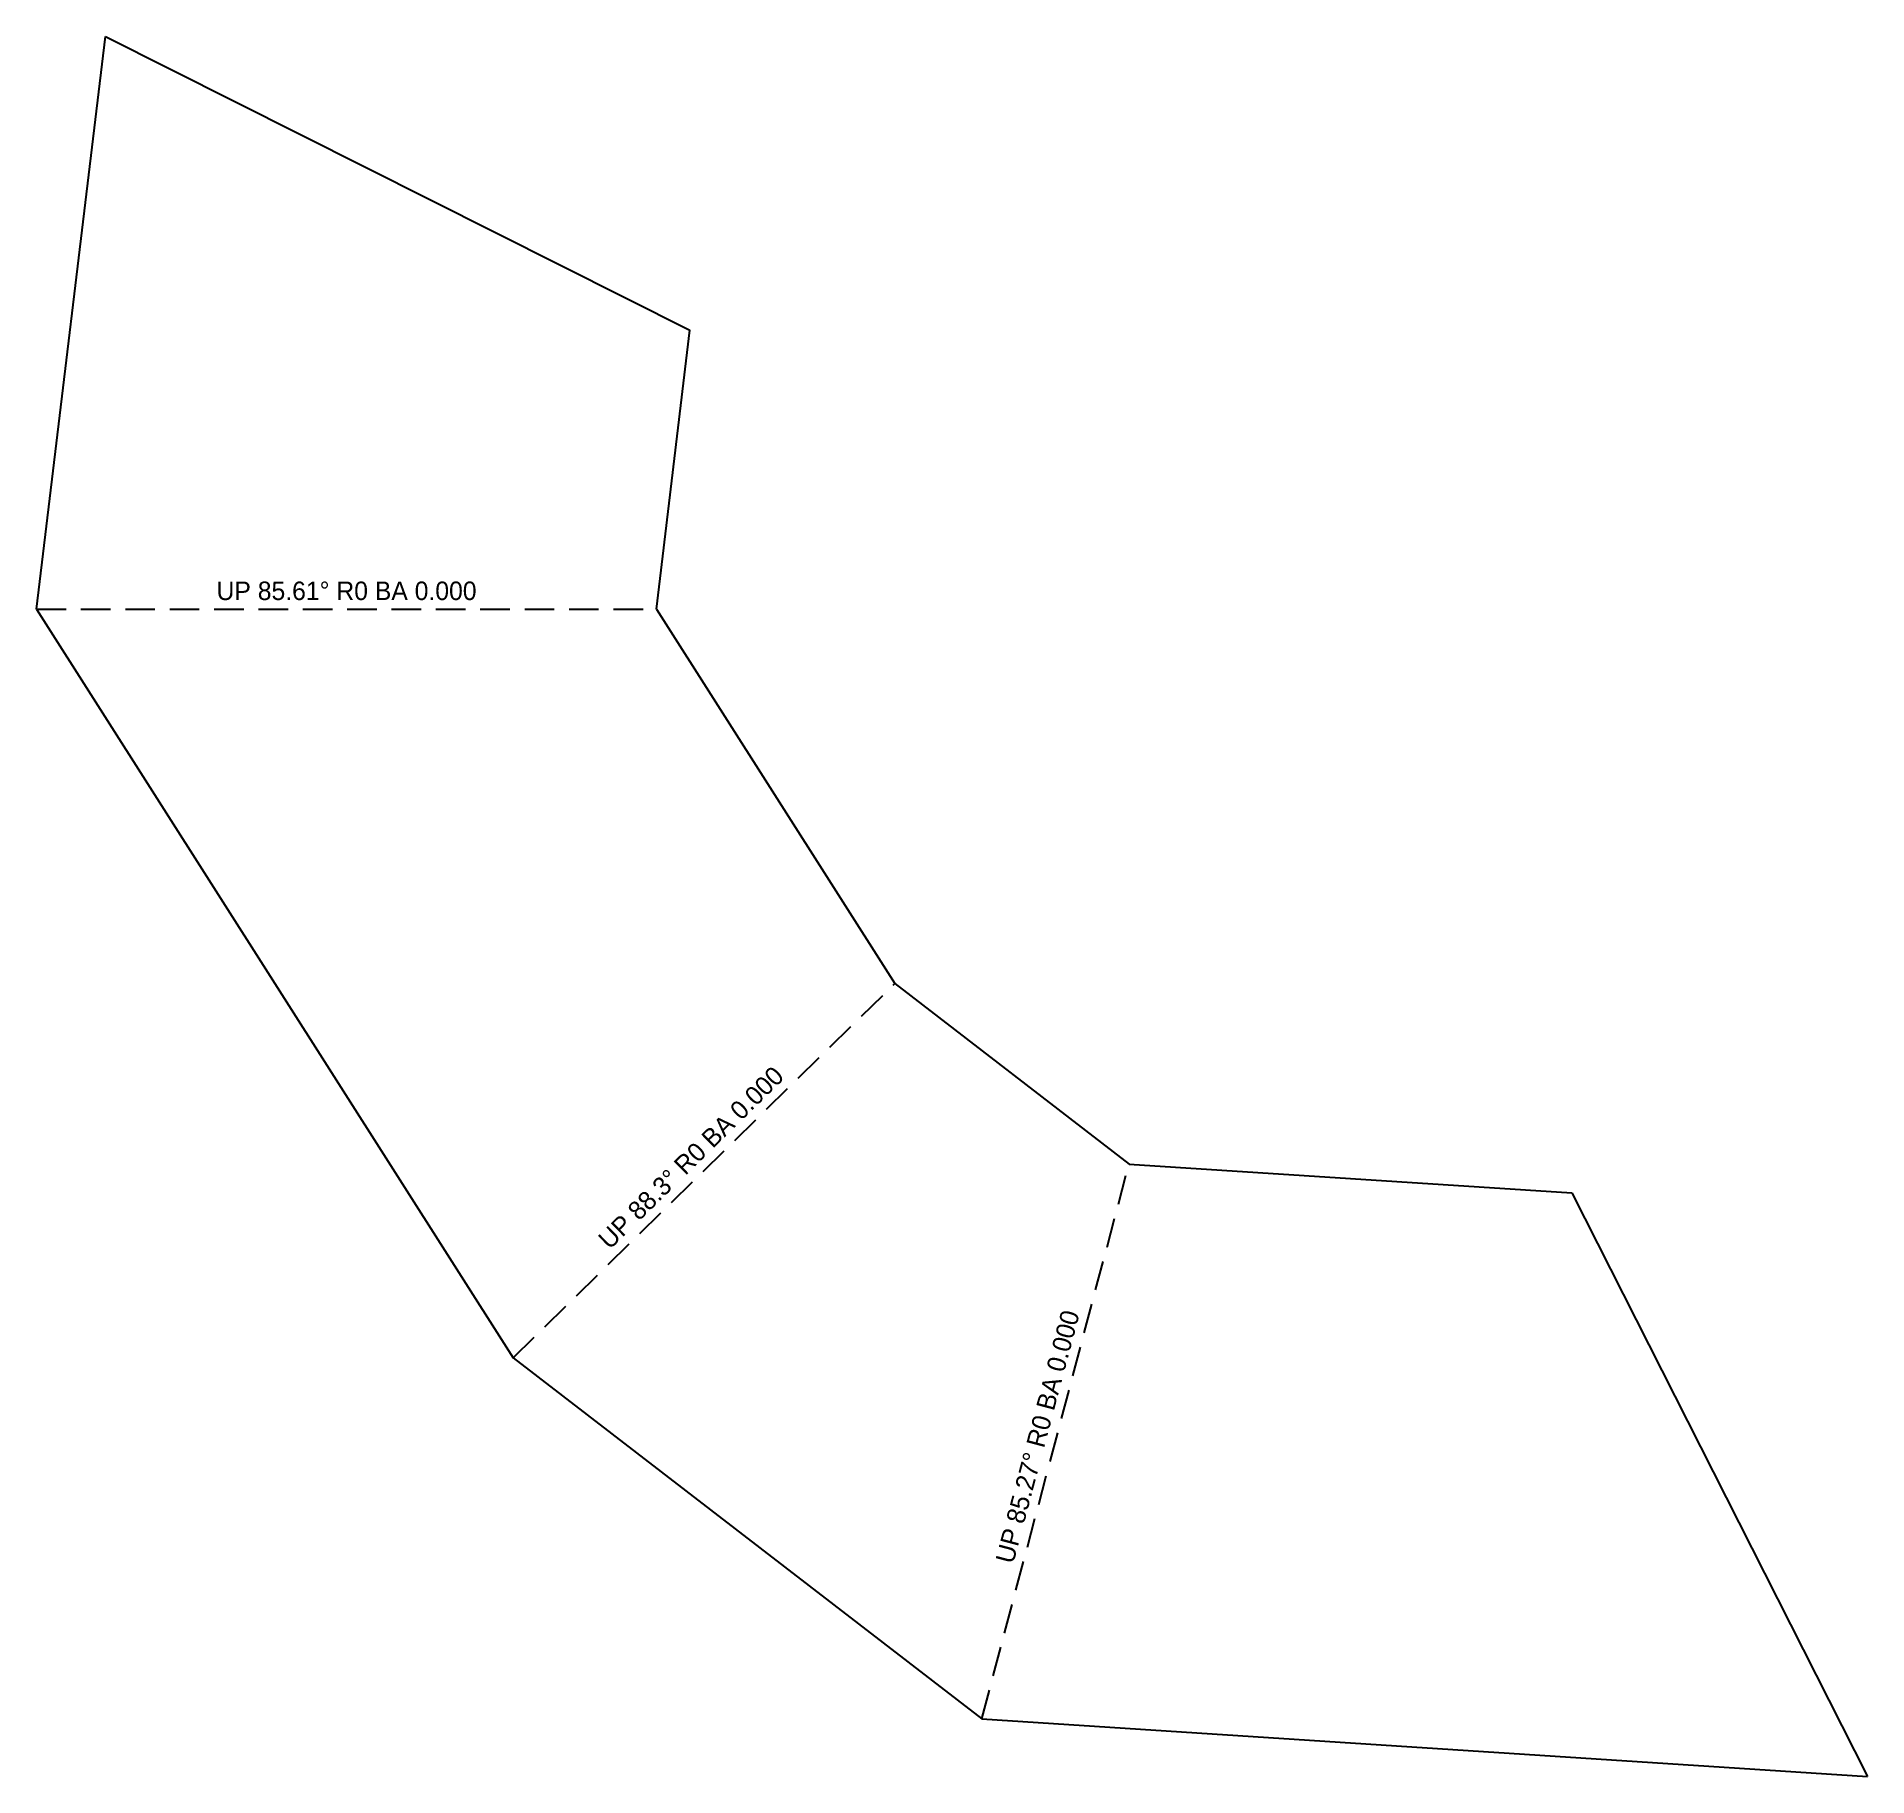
# Model space of a CAD drawing. Extents: x 0 to 248, y 0 to 235.
import ezdxf
from ezdxf.enums import TextEntityAlignment as Align

# ---------------------------------------------------------------- set-up
doc = ezdxf.new("R2010")
doc.units = 0
doc.linetypes.add('DASHED', pattern=[6, 4, -2])
for name, color, linetype in [('BEND_UP', 5, 'DASHED'), ('NOTES', 2, 'CONTINUOUS'), ('OUTLINE', 7, 'CONTINUOUS')]:
    doc.layers.add(name, color=color, linetype=linetype)

msp = doc.modelspace()

# ---------------------------------------------------------------- linework, layer by layer
at = {"layer": 'BEND_UP'}
for p, q in [((0, 157.83), (83.82, 157.83)), ((64.43, 56.6), (116.03, 107.21)), ((127.81, 7.79), (147.72, 82.81))]:
    msp.add_line(p, q, dxfattribs=at)
at = {"layer": 'OUTLINE'}
for p, q in [((0, 157.83), (9.31, 235.28)), ((9.31, 235.28), (88.35, 195.56)), ((83.82, 157.83), (88.35, 195.56)), ((0, 157.83), (64.43, 56.6)), ((83.82, 157.83), (116.03, 107.21)), ((116.03, 107.21), (147.72, 82.81)), ((147.72, 82.81), (207.59, 78.92)), ((207.59, 78.92), (247.56, 0)), ((64.43, 56.6), (127.81, 7.79)), ((127.81, 7.79), (247.56, 0))]:
    msp.add_line(p, q, dxfattribs=at)

# ---------------------------------------------------------------- texts
at = {"layer": 'NOTES'}
msp.add_text('UP 85.61%%d R0 BA 0.000', height=2.5, dxfattribs=at).set_placement((41.91, 160.33), align=Align.MIDDLE_CENTER)
for s, rotation, p in [('UP 88.3%%d R0 BA 0.000', 44.4492, (88.48, 83.69)), ('UP 85.27%%d R0 BA 0.000', 75.1377, (135.35, 45.94))]:
    msp.add_text(s, height=2.5, rotation=rotation, dxfattribs=at).set_placement(p, align=Align.MIDDLE_CENTER)

doc.saveas('drawing.dxf')
